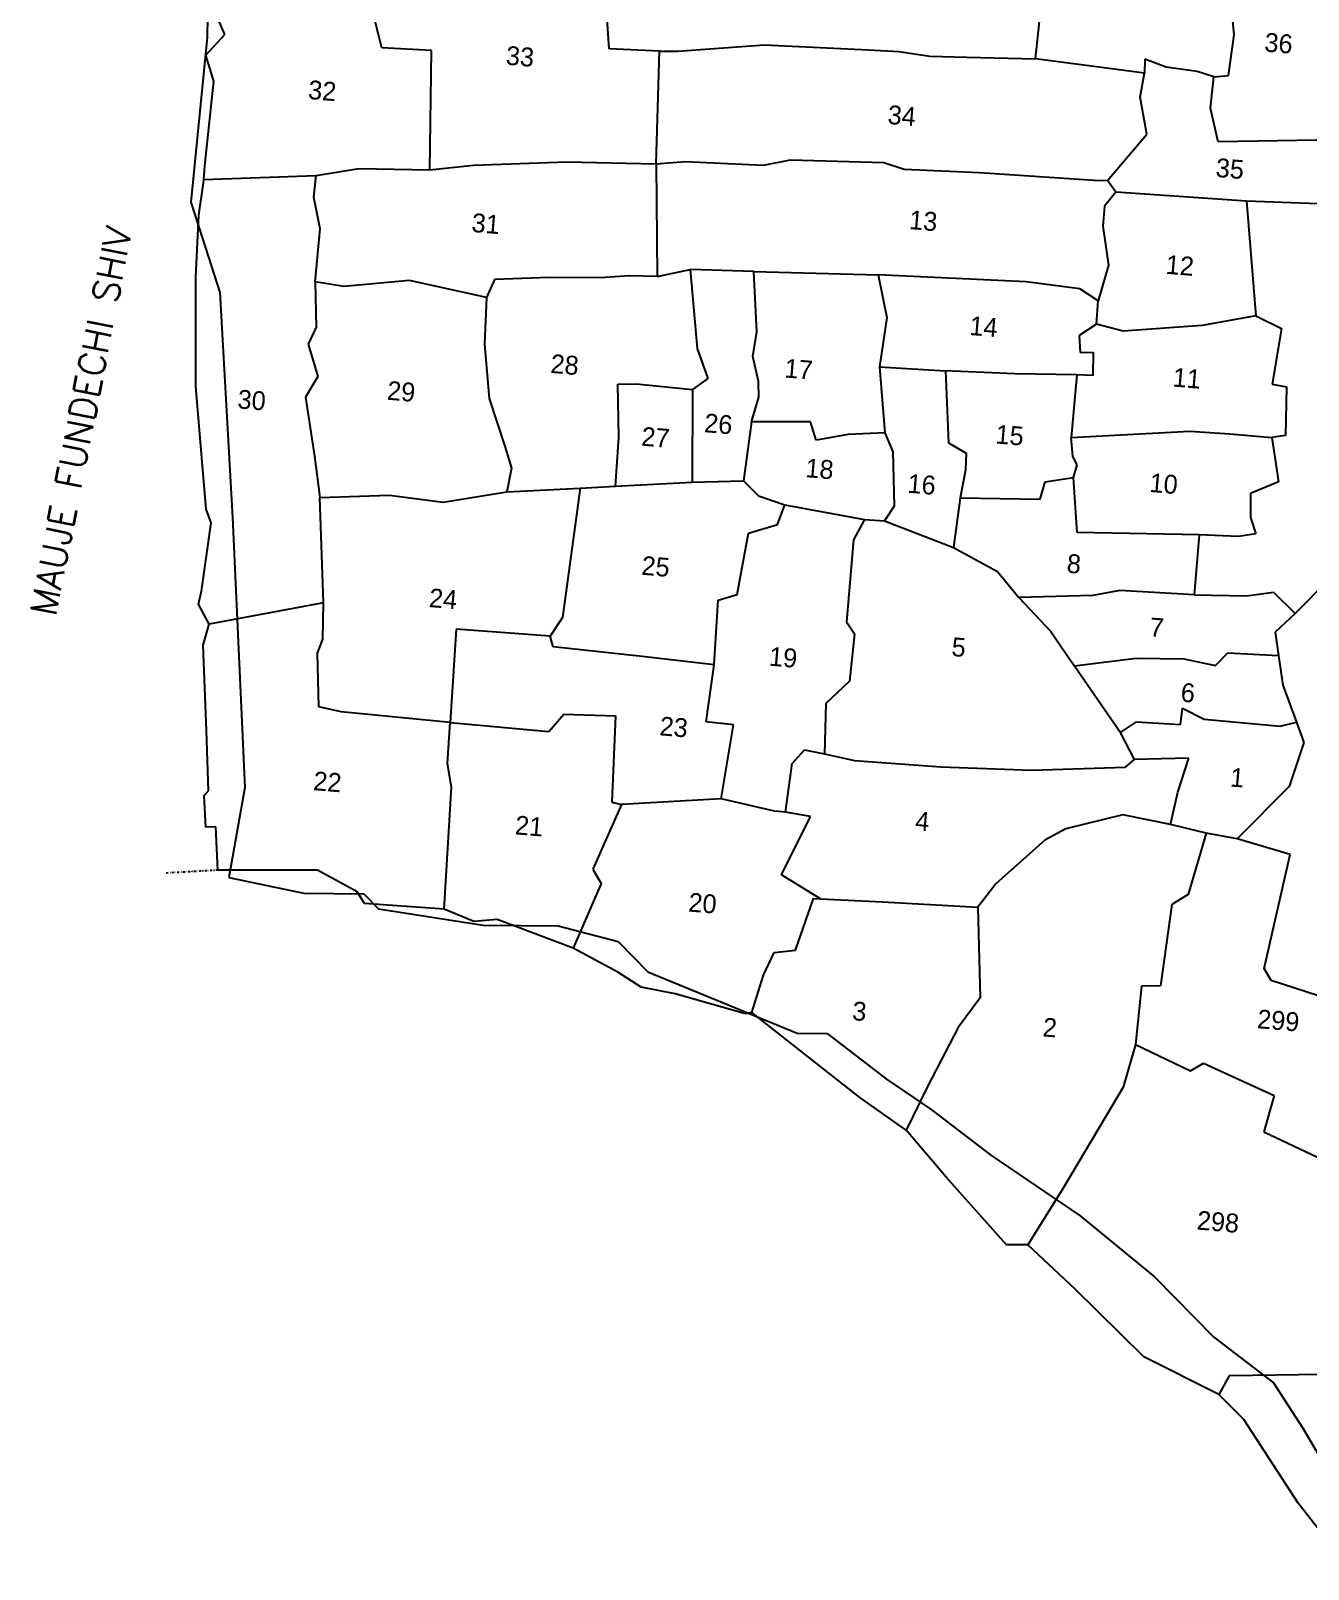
# Model space of a CAD drawing. Header units: metres. Extents: x 286999 to 289862, y 2087634 to 2091131.
# Drawn here: x 287128 to 287755, y 2089599 to 2090353 of the extents above; entities that cross this region are included whole.
import ezdxf
from ezdxf.enums import TextEntityAlignment as Align

# ---------------------------------------------------------------- set-up
doc = ezdxf.new("R2010")
doc.units = ezdxf.units.M
doc.header["$LTSCALE"] = 10
doc.header["$MEASUREMENT"] = 0
doc.linetypes.add('DIVIDE', pattern=[1.25, 0.5, -0.25, 0, -0.25, 0, -0.25])
for name, color, linetype in [('POLY_PARCEL', 6, 'Continuous'), ('TEXT_MAPOUT', 7, 'Continuous'), ('TEXT_PARCEL', 7, 'Continuous'), ('V_BOUND_LINE', 7, 'Continuous'), ('V_DIVIDE_LINE', 7, 'DIVIDE'), ('VILLAGE BOUNDRY', 15, 'Continuous')]:
    doc.layers.add(name, color=color, linetype=linetype)
doc.styles.get("Standard").update_dxf_attribs({"font": 'simplex.shx'})
doc.styles.add('TEXT_MAP', font='')
doc.styles.get('TEXT_MAP').set_extended_font_data('Kruti Dev 050')

msp = doc.modelspace()

# ---------------------------------------------------------------- linework, layer by layer
at = {"layer": 'POLY_PARCEL'}
for p, q in [((287621.15, 2090339), (287626.47, 2090390.61)), ((287300.54, 2090344.42), (287294.2, 2090369.32)), ((287411.94, 2090344.04), (287410.95, 2090358.68)), ((287718.52, 2090350.79), (287717.25, 2090364.36)), ((287715.7, 2090330.83), (287718.52, 2090350.79)), ((287324.84, 2090343.16), (287300.54, 2090344.42)), ((287324.05, 2090284.63), (287324.84, 2090343.16)), ((287436.59, 2090342.75), (287411.94, 2090344.04)), ((287445.59, 2090342.81), (287488.08, 2090345.89)), ((287488.08, 2090345.89), (287539.23, 2090343.52)), ((287539.23, 2090343.52), (287554.09, 2090342.67)), ((287434.99, 2090287.56), (287436.59, 2090342.75)), ((287436.59, 2090342.75), (287445.59, 2090342.81)), ((287554.09, 2090342.67), (287569.19, 2090340.34)), ((287569.19, 2090340.34), (287587.37, 2090339.95)), ((287587.37, 2090339.95), (287621.15, 2090339)), ((287674.48, 2090332.09), (287621.15, 2090339)), ((287674.76, 2090338.93), (287674.48, 2090332.09)), ((287685.13, 2090334.92), (287674.76, 2090338.93)), ((287672.42, 2090320.25), (287674.48, 2090332.09)), ((287700.41, 2090332.87), (287685.13, 2090334.92)), ((287708.52, 2090330.23), (287700.41, 2090332.87)), ((287706.87, 2090314.92), (287708.52, 2090330.23)), ((287708.52, 2090330.23), (287715.7, 2090330.83)), ((287675.67, 2090302.15), (287672.42, 2090320.25)), ((287710.66, 2090298.37), (287706.87, 2090314.92)), ((287656.33, 2090279.35), (287675.67, 2090302.15)), ((287759.07, 2090299.17), (287710.66, 2090298.37)), ((287268.31, 2090281.85), (287289.15, 2090285.3)), ((287289.15, 2090285.3), (287324.05, 2090284.63)), ((287324.05, 2090284.63), (287345.36, 2090286.89)), ((287345.36, 2090286.89), (287391.02, 2090288.61)), ((287391.02, 2090288.61), (287434.99, 2090287.56)), ((287434.99, 2090287.56), (287449.17, 2090288.66)), ((287434.99, 2090287.56), (287435.51, 2090232.28)), ((287449.17, 2090288.66), (287487.63, 2090286.97)), ((287487.63, 2090286.97), (287500.94, 2090289.52)), ((287500.94, 2090289.52), (287546.73, 2090288.32)), ((287546.73, 2090288.32), (287556.65, 2090284.96)), ((287556.65, 2090284.96), (287593.66, 2090283.39)), ((287593.66, 2090283.39), (287649.79, 2090279.52)), ((287213.13, 2090279.88), (287268.31, 2090281.85)), ((287267.05, 2090271.2), (287268.31, 2090281.85)), ((287268.31, 2090281.85), (287268.31, 2090281.85)), ((287649.79, 2090279.52), (287656.33, 2090279.35)), ((287660.4, 2090273.75), (287656.33, 2090279.35)), ((287270.22, 2090255.7), (287267.05, 2090271.2)), ((287660.4, 2090273.75), (287654.84, 2090266.81)), ((287724.62, 2090269.28), (287660.4, 2090273.75)), ((287724.62, 2090269.28), (287729.13, 2090213.08)), ((287759.77, 2090267.99), (287724.62, 2090269.28)), ((287654.84, 2090266.81), (287654.04, 2090257.06)), ((287267.71, 2090229.77), (287270.22, 2090255.7)), ((287654.04, 2090257.06), (287656.87, 2090237.87)), ((287656.87, 2090237.87), (287651.84, 2090220.45)), ((287267.71, 2090229.77), (287268.26, 2090207.55)), ((287281.78, 2090227.43), (287267.71, 2090229.77)), ((287314.11, 2090230.33), (287281.78, 2090227.43)), ((287351.87, 2090222.09), (287314.11, 2090230.33)), ((287355.76, 2090230.88), (287351.87, 2090222.09)), ((287382.78, 2090231.84), (287355.76, 2090230.88)), ((287407.62, 2090231.76), (287382.78, 2090231.84)), ((287421.92, 2090232.63), (287407.62, 2090231.76)), ((287435.51, 2090232.28), (287421.92, 2090232.63)), ((287435.51, 2090232.28), (287451.64, 2090235.71)), ((287482.86, 2090234.74), (287451.64, 2090235.71)), ((287451.64, 2090235.71), (287455.21, 2090197.01)), ((287482.86, 2090234.74), (287543.93, 2090233.24)), ((287484.42, 2090205.31), (287482.86, 2090234.74)), ((287616.54, 2090229.67), (287543.93, 2090233.24)), ((287543.93, 2090233.24), (287548.16, 2090212.3)), ((287642.81, 2090226.33), (287616.54, 2090229.67)), ((287651.84, 2090220.45), (287642.81, 2090226.33)), ((287351.87, 2090222.09), (287350.79, 2090199.21)), ((287650.91, 2090209.04), (287651.84, 2090220.45)), ((287268.26, 2090207.55), (287264.41, 2090199.16)), ((287548.16, 2090212.3), (287544.59, 2090188.04)), ((287650.91, 2090209.04), (287642.52, 2090203.39)), ((287664.1, 2090205.58), (287650.91, 2090209.04)), ((287702.76, 2090208.36), (287664.1, 2090205.58)), ((287729.13, 2090213.08), (287702.76, 2090208.36)), ((287729.13, 2090213.08), (287741.7, 2090206.9)), ((287482.45, 2090193.07), (287484.42, 2090205.31)), ((287642.52, 2090203.39), (287643.03, 2090195.03)), ((287741.7, 2090206.9), (287737.08, 2090179.56)), ((287264.41, 2090199.16), (287269.06, 2090183.33)), ((287350.79, 2090199.21), (287353.05, 2090172.55)), ((287455.21, 2090197.01), (287460.35, 2090182.33)), ((287485.21, 2090181.09), (287482.45, 2090193.07)), ((287643.03, 2090195.03), (287649.39, 2090195.3)), ((287649.39, 2090195.3), (287649.24, 2090183.83)), ((287544.59, 2090188.04), (287576.93, 2090186.19)), ((287544.59, 2090188.04), (287547.1, 2090155.76)), ((287610.87, 2090184.6), (287576.93, 2090186.19)), ((287576.93, 2090186.19), (287578.39, 2090150.82)), ((287641.34, 2090184.08), (287610.87, 2090184.6)), ((287269.06, 2090183.33), (287263.07, 2090173.13)), ((287416.15, 2090179.61), (287425.26, 2090179.66)), ((287416.78, 2090153.42), (287416.15, 2090179.61)), ((287425.26, 2090179.66), (287452.78, 2090177.01)), ((287452.78, 2090177.01), (287452.62, 2090131.48)), ((287460.35, 2090182.33), (287452.78, 2090177.01)), ((287485.35, 2090173.16), (287485.21, 2090181.09)), ((287641.34, 2090184.08), (287638.58, 2090153.36)), ((287649.24, 2090183.83), (287641.34, 2090184.08)), ((287737.08, 2090179.56), (287744.1, 2090178.2)), ((287744.1, 2090178.2), (287743.75, 2090154.47)), ((287263.07, 2090173.13), (287267.44, 2090144.26)), ((287353.05, 2090172.55), (287360.6, 2090149.7)), ((287481.76, 2090161.11), (287485.35, 2090173.16)), ((287481.76, 2090161.11), (287477.81, 2090132.13)), ((287510.69, 2090161.12), (287481.76, 2090161.11)), ((287513.52, 2090152.17), (287510.69, 2090161.12)), ((287529.19, 2090154.85), (287513.52, 2090152.17)), ((287547.1, 2090155.76), (287529.19, 2090154.85)), ((287547.1, 2090155.76), (287551.08, 2090146.33)), ((287638.58, 2090153.36), (287696.69, 2090156.53)), ((287696.69, 2090156.53), (287716.4, 2090155.31)), ((287716.4, 2090155.31), (287736.93, 2090153.44)), ((287743.75, 2090154.47), (287736.93, 2090153.44)), ((287360.6, 2090149.7), (287364.03, 2090138.34)), ((287415.09, 2090129.56), (287416.78, 2090153.42)), ((287578.39, 2090150.82), (287587.09, 2090145.76)), ((287639.42, 2090144.18), (287638.58, 2090153.36)), ((287736.93, 2090153.44), (287740.31, 2090131.78)), ((287267.44, 2090144.26), (287270.07, 2090123.98)), ((287551.08, 2090146.33), (287551.68, 2090119.75)), ((287587.09, 2090145.76), (287586.81, 2090137.46)), ((287641.46, 2090140.06), (287639.42, 2090144.18)), ((287639.76, 2090133.86), (287641.46, 2090140.06)), ((287364.03, 2090138.34), (287361.82, 2090126.77)), ((287452.62, 2090131.48), (287477.81, 2090132.13)), ((287477.81, 2090132.13), (287485.13, 2090124.8)), ((287586.81, 2090137.46), (287584.1, 2090123.83)), ((287623.31, 2090123.17), (287625.88, 2090131.67)), ((287625.88, 2090131.67), (287639.76, 2090133.86)), ((287641.51, 2090106.79), (287639.76, 2090133.86)), ((287740.31, 2090131.78), (287726.51, 2090126.04)), ((287270.07, 2090123.98), (287304.24, 2090125.14)), ((287304.24, 2090125.14), (287330.51, 2090121.8)), ((287330.51, 2090121.8), (287361.82, 2090126.77)), ((287361.82, 2090126.77), (287397.76, 2090128.67)), ((287397.76, 2090128.67), (287389.01, 2090065.24)), ((287397.76, 2090128.67), (287415.09, 2090129.56)), ((287415.09, 2090129.56), (287452.62, 2090131.48)), ((287485.13, 2090124.8), (287498.13, 2090120.46)), ((287726.51, 2090126.04), (287726.59, 2090114.29)), ((287271.79, 2090072.36), (287270.07, 2090123.98)), ((287494.57, 2090110.85), (287498.13, 2090120.46)), ((287498.13, 2090120.46), (287537.16, 2090113.3)), ((287551.68, 2090119.75), (287547, 2090112.5)), ((287584.1, 2090123.83), (287580.8, 2090099.44)), ((287584.1, 2090123.83), (287623.31, 2090123.17)), ((287480.34, 2090106.47), (287494.57, 2090110.85)), ((287537.16, 2090113.3), (287531.82, 2090103.19)), ((287537.16, 2090113.3), (287547, 2090112.5)), ((287547, 2090112.5), (287580.8, 2090099.44)), ((287726.59, 2090114.29), (287729.1, 2090106.17)), ((287474.71, 2090076.44), (287480.34, 2090106.47)), ((287531.82, 2090103.19), (287528.35, 2090063.03)), ((287701.32, 2090105.67), (287641.51, 2090106.79)), ((287701.32, 2090105.67), (287698.85, 2090076.36)), ((287720.67, 2090104.88), (287701.32, 2090105.67)), ((287729.1, 2090106.17), (287720.67, 2090104.88)), ((287580.8, 2090099.44), (287602.43, 2090087.77)), ((287602.43, 2090087.77), (287612.88, 2090075.03)), ((287748.41, 2090067.15), (287764.82, 2090083.63)), ((287271.79, 2090072.36), (287215.73, 2090061.92)), ((287271.52, 2090054.56), (287271.79, 2090072.36)), ((287463.48, 2090041.91), (287465.37, 2090073.64)), ((287465.37, 2090073.64), (287474.71, 2090076.44)), ((287649.21, 2090075.94), (287612.88, 2090075.03)), ((287612.88, 2090075.03), (287628.55, 2090058.31)), ((287662.49, 2090078.41), (287649.21, 2090075.94)), ((287698.85, 2090076.36), (287662.49, 2090078.41)), ((287698.85, 2090076.36), (287724.56, 2090075.84)), ((287724.56, 2090075.84), (287737.77, 2090077.53)), ((287737.77, 2090077.53), (287748.41, 2090067.15)), ((287389.01, 2090065.24), (287383.01, 2090056.02)), ((287748.41, 2090067.15), (287738.55, 2090058.06)), ((287336.93, 2090059.39), (287333.98, 2090013.7)), ((287383.01, 2090056.02), (287336.93, 2090059.39)), ((287528.35, 2090063.03), (287532.27, 2090057.22)), ((287532.27, 2090057.22), (287529.77, 2090033.92)), ((287628.55, 2090058.31), (287638.11, 2090044.46)), ((287738.55, 2090058.06), (287740.23, 2090046.63)), ((287268.97, 2090047.64), (287271.52, 2090054.56)), ((287384.56, 2090050.74), (287383.01, 2090056.02)), ((287428.15, 2090045.99), (287384.56, 2090050.74)), ((287269.63, 2090021.34), (287268.97, 2090047.64)), ((287463.48, 2090041.91), (287428.15, 2090045.99)), ((287459.62, 2090014.11), (287463.48, 2090041.91)), ((287638.11, 2090044.46), (287640.18, 2090041.47)), ((287640.18, 2090041.47), (287670.48, 2090045.29)), ((287640.18, 2090041.47), (287662.81, 2090008.82)), ((287670.48, 2090045.29), (287693.83, 2090044.96)), ((287693.83, 2090044.96), (287709.41, 2090041.71)), ((287709.41, 2090041.71), (287715.47, 2090047.94)), ((287715.47, 2090047.94), (287740.23, 2090046.63)), ((287740.23, 2090046.63), (287742.37, 2090032.01)), ((287529.77, 2090033.92), (287518.27, 2090023.1)), ((287529.77, 2090033.92), (287529.77, 2090033.92)), ((287742.37, 2090032.01), (287749.02, 2090013.95)), ((287280.52, 2090018.87), (287269.63, 2090021.34)), ((287333.98, 2090013.7), (287280.52, 2090018.87)), ((287518.27, 2090023.1), (287517.51, 2089998.28)), ((287692.22, 2090012.75), (287693.1, 2090020.73)), ((287693.1, 2090020.73), (287703.76, 2090015.37)), ((287332.73, 2089993.61), (287333.98, 2090013.7)), ((287333.98, 2090013.7), (287382.36, 2090009.34)), ((287382.36, 2090009.34), (287389.79, 2090017.84)), ((287389.79, 2090017.84), (287415.08, 2090016.96)), ((287415.08, 2090016.96), (287413.21, 2089974.74)), ((287472.97, 2090012.62), (287459.62, 2090014.11)), ((287466.97, 2089976.29), (287472.97, 2090012.62)), ((287662.81, 2090008.82), (287670.64, 2090014.12)), ((287670.64, 2090014.12), (287692.22, 2090012.75)), ((287703.76, 2090015.37), (287741.12, 2090011.92)), ((287741.12, 2090011.92), (287749.02, 2090013.95)), ((287749.02, 2090013.95), (287752.74, 2090003.84)), ((287669.65, 2089995.59), (287662.81, 2090008.82)), ((287752.74, 2090003.84), (287745.43, 2089982.26)), ((287501.68, 2089993.64), (287507.77, 2090000.27)), ((287507.77, 2090000.27), (287517.51, 2089998.28)), ((287517.51, 2089998.28), (287532.3, 2089995.09)), ((287696.25, 2089996.19), (287669.65, 2089995.59)), ((287690.93, 2089979.59), (287696.25, 2089996.19)), ((287334.56, 2089981.97), (287332.73, 2089993.61)), ((287498.53, 2089969.74), (287501.68, 2089993.64)), ((287532.3, 2089995.09), (287574.84, 2089992.01)), ((287574.84, 2089992.01), (287619.09, 2089990.37)), ((287619.09, 2089990.37), (287665.16, 2089991.75)), ((287665.16, 2089991.75), (287669.65, 2089995.59)), ((287331.09, 2089922.26), (287334.56, 2089981.97)), ((287745.43, 2089982.26), (287719.95, 2089956.63)), ((287418.02, 2089973.56), (287403.93, 2089941.85)), ((287413.21, 2089974.74), (287418.02, 2089973.56)), ((287466.97, 2089976.29), (287418.02, 2089973.56)), ((287493.02, 2089970.19), (287466.97, 2089976.29)), ((287687.25, 2089963.66), (287690.93, 2089979.59)), ((287498.53, 2089969.74), (287493.02, 2089970.19)), ((287496.42, 2089939.03), (287510.64, 2089967.56)), ((287510.64, 2089967.56), (287498.53, 2089969.74)), ((287663.84, 2089968.4), (287635.94, 2089961.58)), ((287687.25, 2089963.66), (287663.84, 2089968.4)), ((287635.94, 2089961.58), (287625.59, 2089956.09)), ((287704.73, 2089959.46), (287687.25, 2089963.66)), ((287704.73, 2089959.46), (287695.91, 2089929.35)), ((287719.95, 2089956.63), (287704.73, 2089959.46)), ((287625.59, 2089956.09), (287601.65, 2089934.69)), ((287746.05, 2089949.06), (287719.95, 2089956.63)), ((287733.15, 2089893.09), (287746.05, 2089949.06)), ((287403.93, 2089941.85), (287408.11, 2089934.77)), ((287515.68, 2089927.28), (287496.42, 2089939.03)), ((287408.11, 2089934.77), (287394.32, 2089903.14)), ((287601.65, 2089934.69), (287592.78, 2089923.14)), ((287695.91, 2089929.35), (287687.98, 2089924.45)), ((287503.29, 2089902.04), (287512.11, 2089927.45)), ((287512.11, 2089927.45), (287515.68, 2089927.28)), ((287515.68, 2089927.28), (287546.05, 2089925.86)), ((287546.05, 2089925.86), (287592.78, 2089923.14)), ((287592.78, 2089923.14), (287593.9, 2089878.69)), ((287687.98, 2089924.45), (287682.35, 2089884.66)), ((287487.64, 2089889.85), (287492.9, 2089900.91)), ((287492.9, 2089900.91), (287503.29, 2089902.04)), ((287736.64, 2089887.27), (287733.15, 2089893.09)), ((287481.94, 2089871.56), (287487.64, 2089889.85)), ((287673.01, 2089884.51), (287670.08, 2089855.83)), ((287682.35, 2089884.66), (287673.01, 2089884.51)), ((287765.97, 2089877.74), (287736.64, 2089887.27)), ((287593.9, 2089878.69), (287583.19, 2089864.13)), ((287583.19, 2089864.13), (287568.15, 2089835.26)), ((287670.08, 2089855.83), (287664.01, 2089834.94)), ((287670.08, 2089855.83), (287697.16, 2089842.92)), ((287697.16, 2089842.92), (287703.41, 2089846.76)), ((287703.41, 2089846.76), (287738.17, 2089830.85)), ((287568.15, 2089835.26), (287557.67, 2089813.9)), ((287664.01, 2089834.94), (287655.74, 2089820.97)), ((287738.17, 2089830.85), (287733.14, 2089813.05)), ((287655.74, 2089820.97), (287634.61, 2089785.47)), ((287733.14, 2089813.05), (287759.46, 2089800.6)), ((287634.61, 2089785.47), (287617.36, 2089757.71)), ((287715.99, 2089693.49), (287711.03, 2089684.29)), ((287761.61, 2089694.12), (287715.99, 2089693.49))]:
    msp.add_line(p, q, dxfattribs=at)
at = {"layer": 'V_BOUND_LINE'}
for p, q in [((287223.44, 2090351.07), (287217.56, 2090364.51)), ((287214.13, 2090340.88), (287223.44, 2090351.07)), ((287218.07, 2090328.1), (287214.13, 2090340.88)), ((287213.68, 2090286.62), (287218.07, 2090328.1)), ((287213.13, 2090279.88), (287213.68, 2090286.62)), ((287210.7, 2090262.46), (287212.99, 2090278.21)), ((287212.99, 2090278.21), (287213.13, 2090279.88)), ((287209.23, 2090232.19), (287210.7, 2090262.46)), ((287209.32, 2090178.5), (287209.23, 2090232.19)), ((287214.37, 2090118.31), (287209.32, 2090178.5)), ((287216.81, 2090111.64), (287214.37, 2090118.31)), ((287212.08, 2090078.15), (287216.81, 2090111.64)), ((287210.56, 2090071.8), (287212.08, 2090078.15)), ((287215.73, 2090061.92), (287210.56, 2090071.8)), ((287212.9, 2090051.69), (287215.73, 2090061.92)), ((287214.45, 2090009.72), (287212.9, 2090051.69)), ((287215.53, 2089980.24), (287214.45, 2090009.72)), ((287213.35, 2089977.93), (287215.53, 2089980.24)), ((287214.07, 2089962.43), (287213.35, 2089977.93)), ((287219.06, 2089962.52), (287214.07, 2089962.43)), ((287220.01, 2089941.31), (287219.06, 2089962.52)), ((287268.85, 2089941.3), (287220.01, 2089941.31)), ((287288.42, 2089930.74), (287268.85, 2089941.3)), ((287291.94, 2089924.97), (287288.42, 2089930.74)), ((287331.09, 2089922.26), (287291.94, 2089924.97)), ((287345.54, 2089916.1), (287331.09, 2089922.26)), ((287357.09, 2089917.15), (287345.54, 2089916.1)), ((287394.32, 2089903.14), (287357.09, 2089917.15)), ((287416.28, 2089891.38), (287394.32, 2089903.14)), ((287427.64, 2089883.98), (287416.28, 2089891.38)), ((287444.31, 2089880.62), (287427.64, 2089883.98)), ((287478.89, 2089870.82), (287444.31, 2089880.62)), ((287481.94, 2089871.56), (287478.89, 2089870.82)), ((287534.85, 2089829.88), (287481.94, 2089871.56)), ((287557.67, 2089813.9), (287534.85, 2089829.88)), ((287577.22, 2089790.88), (287557.67, 2089813.9)), ((287606.89, 2089757.57), (287577.22, 2089790.88)), ((287617.36, 2089757.71), (287606.89, 2089757.57)), ((287640.5, 2089735.89), (287617.36, 2089757.71)), ((287674.17, 2089702.75), (287640.5, 2089735.89)), ((287711.03, 2089684.29), (287674.17, 2089702.75)), ((287723.29, 2089672.1), (287711.03, 2089684.29)), ((287749.84, 2089631.07), (287723.29, 2089672.1)), ((287775.09, 2089598.62), (287749.84, 2089631.07))]:
    msp.add_line(p, q, dxfattribs=at)
at = {"layer": 'V_DIVIDE_LINE', "ltscale": 0.2}
msp.add_line((287220.01, 2089941.31), (287193.79, 2089939.85), dxfattribs=at)
at = {"layer": 'VILLAGE BOUNDRY'}
for p, q in [((287215.54, 2090415.8), (287214.88, 2090349.61)), ((287214.88, 2090349.61), (287206.73, 2090268.81)), ((287206.73, 2090268.81), (287221, 2090224.56)), ((287221, 2090224.56), (287227.24, 2090114.21)), ((287227.24, 2090114.21), (287233.29, 2089981.78)), ((287233.29, 2089981.78), (287225.48, 2089937.75)), ((287225.48, 2089937.75), (287262.17, 2089930.01)), ((287262.17, 2089930.01), (287291.59, 2089929.72)), ((287291.59, 2089929.72), (287298.87, 2089922.3)), ((287298.87, 2089922.3), (287350.25, 2089914.44)), ((287350.25, 2089914.44), (287387.01, 2089914.08)), ((287387.01, 2089914.08), (287416.36, 2089906.42)), ((287416.36, 2089906.42), (287430.9, 2089891.56)), ((287430.9, 2089891.56), (287504.14, 2089861.43)), ((287504.14, 2089861.43), (287518.85, 2089861.28)), ((287518.85, 2089861.28), (287548.03, 2089838.93)), ((287548.03, 2089838.93), (287569.94, 2089824)), ((287569.94, 2089824), (287599.14, 2089801.65)), ((287599.14, 2089801.65), (287642.95, 2089771.81)), ((287642.95, 2089771.81), (287679.43, 2089742.03)), ((287679.43, 2089742.03), (287708.53, 2089712.33)), ((287708.53, 2089712.33), (287737.73, 2089689.98)), ((287737.73, 2089689.98), (287752.22, 2089667.76)), ((287752.22, 2089667.76), (287773.91, 2089630.8))]:
    msp.add_line(p, q, dxfattribs=at)

# ---------------------------------------------------------------- texts
at = {"layer": 'TEXT_MAPOUT'}
msp.add_text('MAUJE FUNDECHI SHIV', height=12.8369, rotation=78.8349, dxfattribs=at).set_placement((287140.44, 2090065.32))
at = {"layer": 'TEXT_PARCEL', "style": 'TEXT_MAP'}
for s, height, p in [('36', 9.243, (287740.33, 2090346.75)), ('33', 9.243, (287368.27, 2090340.28)), ('32', 9.243, (287271.28, 2090323.46)), ('34', 9.243, (287555.53, 2090311.24)), ('35', 9.243, (287716.45, 2090285.25)), ('31', 9.243, (287351.48, 2090258.29)), ('13', 9.243, (287566.07, 2090259.69)), ('12', 9.243, (287691.91, 2090237.85)), ('14', 9.243, (287595.65, 2090207.77)), ('28', 9.243, (287390.17, 2090189.17)), ('17', 9.243, (287504.9, 2090186.93)), ('11', 9.243, (287695.34, 2090182.49)), ('29', 9.243, (287310, 2090176.03)), ('30', 9.243, (287236.66, 2090171.78)), ('26', 9.243, (287465.54, 2090160.11)), ('27', 9.243, (287434.72, 2090153.58)), ('15', 9.243, (287608.42, 2090154.51)), ('18', 9.243, (287515.18, 2090138.07)), ('16', 9.243, (287565.27, 2090130.44)), ('10', 9.243, (287683.97, 2090130.81)), ('25', 9.243, (287434.79, 2090090.24)), ('8', 9.24, (287639.94, 2090091.55)), ('24', 9.243, (287330.58, 2090074.45)), ('7', 9.24, (287680.55, 2090060.33)), ('19', 9.243, (287497.34, 2090045.66)), ('5', 9.24, (287583.43, 2090050.59)), ('6', 9.24, (287695.85, 2090028.33)), ('23', 9.243, (287443.67, 2090011.51)), ('22', 9.243, (287273.82, 2089984.7)), ('1', 9.24, (287720.05, 2089986.7)), ('21', 9.243, (287372.78, 2089963.03)), ('4', 9.24, (287565.64, 2089965.3)), ('20', 9.243, (287457.79, 2089925.12)), ('3', 9.24, (287534.73, 2089872.18)), ('2', 9.24, (287628.16, 2089864.25)), ('299', 9.243, (287740.18, 2089867.65)), ('298', 9.243, (287710.62, 2089768.95))]:
    msp.add_text(s, height=height, rotation=355.32171, dxfattribs=at).set_placement(p, align=Align.MIDDLE)

doc.saveas('drawing.dxf')
